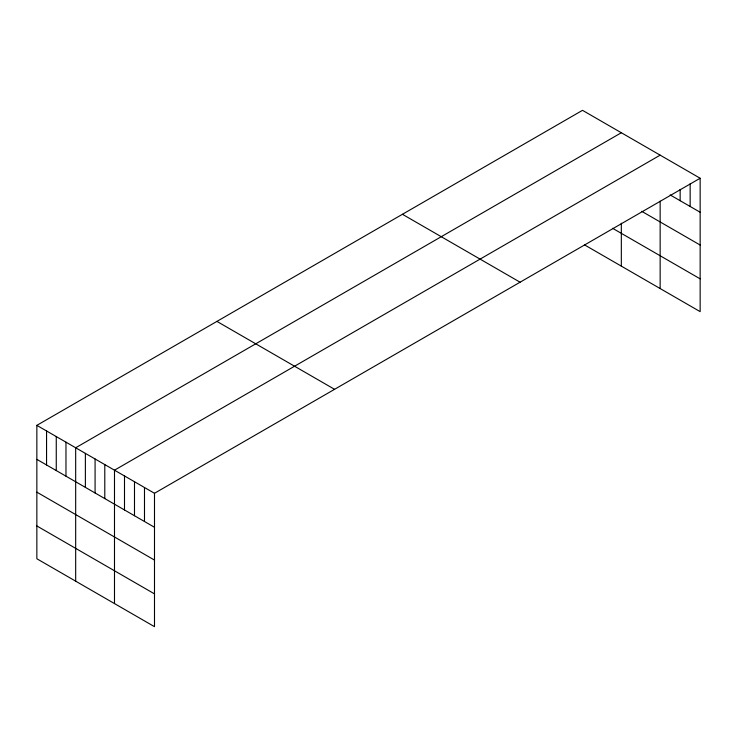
<?xml version="1.0" encoding="UTF-8"?>
<svg xmlns="http://www.w3.org/2000/svg" width="737" height="737" viewBox="0 0 737 737"><rect width="100%" height="100%" fill="white"/><g stroke="black" fill="none" stroke-linecap="round" stroke-linejoin="round"><path stroke-width="1.11" d="M700.15 178.243L154.494 493.283L154.494 626.671L36.85 558.757L36.85 425.36L582.506 110.329L700.15 178.243L700.15 311.64L584.45 244.841M621.328 132.743L75.671 447.774L75.671 581.161M660.149 155.157L114.493 470.188L114.493 603.575M670.154 194.927L700.15 212.247M641.715 211.307L700.15 245.043M612.594 228.295L700.15 278.844M402.439 214.292L520.082 282.207M216.918 321.396L334.561 389.32M36.85 425.36L154.494 493.283M36.85 459.363L154.494 527.277M36.85 492.159L154.494 560.083M36.85 525.951L154.494 593.875M690.154 183.808L690.154 206.471M680.15 189.372L680.15 200.704M660.149 201.183L660.149 288.545M621.328 223.2L621.328 266.131M144.489 487.507L144.489 521.51M134.493 481.731L134.493 515.734M124.498 475.964L124.498 509.958M104.792 464.586L104.792 498.581M95.082 458.985L95.082 492.979M85.381 453.375L85.381 487.378M65.971 442.172L65.971 476.176M56.261 436.571L56.261 470.565M46.56 430.961L46.56 464.964"/></g></svg>
